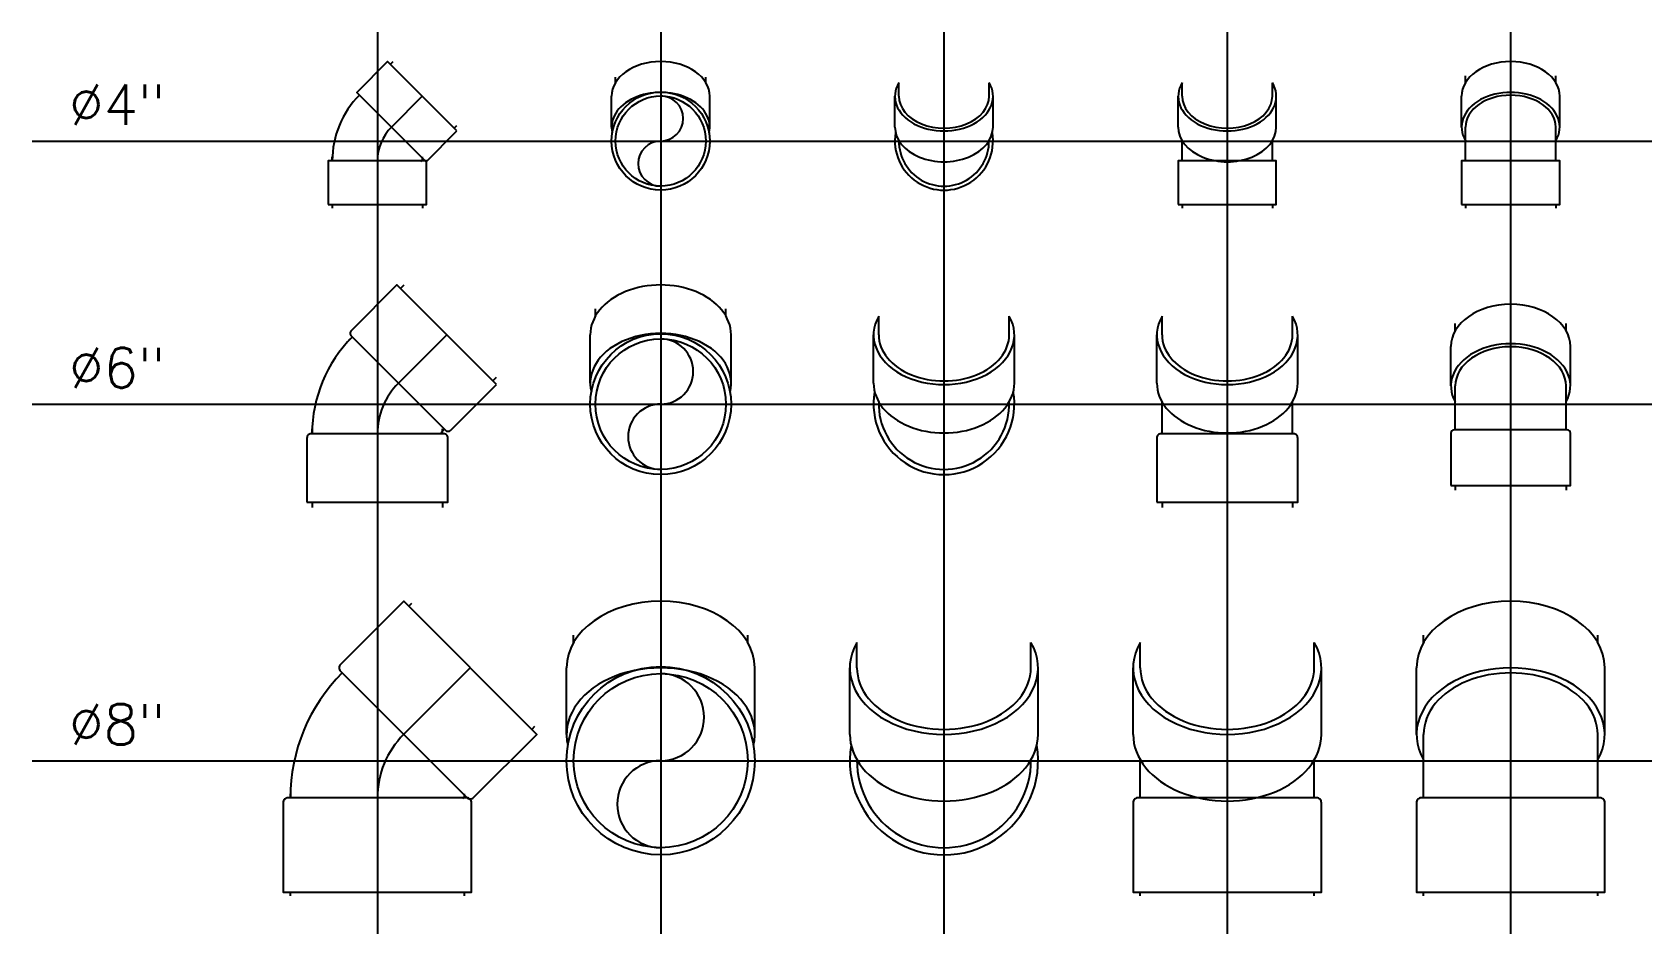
# Model space of a CAD drawing. Header units: inches. Extents: x 71 to 14885, y 6 to 9627.
# Drawn here: x 389 to 2423, y 7313 to 8453 of the extents above; entities that cross this region are included whole.
import ezdxf

# ---------------------------------------------------------------- set-up
doc = ezdxf.new("R2010")
doc.units = ezdxf.units.IN
doc.header["$MEASUREMENT"] = 0
doc.layers.add('PVC', color=3, linetype='Continuous')
doc.layers.add('TEXT', color=2, linetype='Continuous')
doc.styles.add('ROMANS', font='romans', dxfattribs={"width": 0.85, "height": 95})

# ---------------------------------------------------------------- blocks, each defined once
blk = doc.blocks.new('PVC8')
for p, q in [((-119, 110), (-124, 110)), ((5, 110), (0, 110)), ((-119, -110), (-124, -110)), ((5, -110), (0, -110))]:
    blk.add_line(p, q)
at = {"flags": 128}
blk.add_lwpolyline([(-113, -119), (0, -119), (0, 119), (-113, 119, 0.414214), (-119, 113), (-119, -113, 0.414214)], format="xyb", close=True, dxfattribs=at)
blk = doc.blocks.new('P458')
at = {"color": 8}
blk.add_lwpolyline([(117.4, 117.4), (33.2, 33.2, 0.198912), (0, -47), (0, -166)], format="xyb", dxfattribs=at)
blk.add_arc((113.5, -47), 223.5, 135, 180)
for p, rotation in [((117.4, 117.4), 45), ((0, -166), 270)]:
    blk.add_blockref('PVC8', p, dxfattribs=dict(rotation=rotation))
blk = doc.blocks.new('P458A')
for p, q in [((-110, 149.5), (-110, 158.6)), ((110, 149.5), (110, 158.6)), ((-119, 33.2), (-119, 117.4)), ((119, 33.2), (119, 117.4))]:
    blk.add_line(p, q)
blk.add_circle((0, 0), 119)
at = {"color": 8}
blk.add_circle((0, 0), 110, dxfattribs=at)
for centre, start, end in [((0, 55), 270, 90), ((0, -55), 90, 270)]:
    blk.add_arc(centre, 55, start, end, dxfattribs=at)
blk.add_ellipse((0, 117.4), major_axis=(-119, 0), ratio=0.707107, start_param=3.141593, end_param=6.283185)
blk.add_ellipse((0, 33.2), major_axis=(-119, 0), ratio=0.707107, start_param=2.977257, end_param=6.447521, dxfattribs=at)
blk = doc.blocks.new('P458B')
for p, q in [((-110, 117.4), (-110, 149.5)), ((110, 117.4), (110, 149.5)), ((-119, 33.2), (-119, 117.4)), ((119, 33.2), (119, 117.4))]:
    blk.add_line(p, q)
blk.add_arc((0, 0), 119, 170.5843, 9.4157)
at = {"color": 8}
blk.add_arc((0, 0), 110, 179.4152, 0.5848, dxfattribs=at)
for centre, start_param, end_param in [((0, 117.4), -0.391416, 3.533009), ((0, 33.2), 0, 3.141593)]:
    blk.add_ellipse(centre, major_axis=(-119, 0), ratio=0.707107, start_param=start_param, end_param=end_param)
blk.add_ellipse((0, 117.4), major_axis=(-110, 0), ratio=0.707107, start_param=0, end_param=3.141593, dxfattribs=at)
blk = doc.blocks.new('P458C')
for p, q in [((-110, 117.4), (-110, 149.5)), ((110, 117.4), (110, 149.5)), ((-119, 33.2), (-119, 117.4)), ((119, 33.2), (119, 117.4))]:
    blk.add_line(p, q)
at = {"color": 8}
for p, q in [((-110, -47), (-110, 1.1)), ((110, -47), (110, 1.1))]:
    blk.add_line(p, q, dxfattribs=at)
for centre, start_param, end_param in [((0, 117.4), -0.391416, 3.533009), ((0, 33.2), 0, 3.141593)]:
    blk.add_ellipse(centre, major_axis=(-119, 0), ratio=0.707107, start_param=start_param, end_param=end_param)
blk.add_ellipse((0, 117.4), major_axis=(-110, 0), ratio=0.707107, start_param=0, end_param=3.141593, dxfattribs=at)
at = {"rotation": 270}
blk.add_blockref('PVC8', (0, -166), dxfattribs=at)
blk = doc.blocks.new('P458D')
for p, q in [((-110, 149.5), (-110, 158.6)), ((110, 149.5), (110, 158.6)), ((-119, 33.2), (-119, 117.4)), ((119, 33.2), (119, 117.4))]:
    blk.add_line(p, q)
at = {"color": 8}
for p, q in [((-110, -47), (-110, 33.2)), ((110, -47), (110, 33.2))]:
    blk.add_line(p, q, dxfattribs=at)
for centre, start_param, end_param in [((0, 117.4), 3.141593, 6.283185), ((0, 33.2), 2.750177, 6.674601)]:
    blk.add_ellipse(centre, major_axis=(-119, 0), ratio=0.707107, start_param=start_param, end_param=end_param)
blk.add_ellipse((0, 33.2), major_axis=(-110, 0), ratio=0.707107, start_param=-3.141593, end_param=0, dxfattribs=at)
at = {"rotation": 270}
blk.add_blockref('PVC8', (0, -166), dxfattribs=at)
blk = doc.blocks.new('PVC6')
for p, q in [((-86.5, 82.5), (-93, 82.5)), ((0, 82.5), (6.5, 82.5)), ((-86.5, -82.5), (-93, -82.5)), ((0, -82.5), (6.5, -82.5))]:
    blk.add_line(p, q)
blk.add_lwpolyline([(0, -89), (0, 89), (-81.5, 89, 0.414214), (-86.5, 84), (-86.5, -84, 0.414214), (-81.5, -89)], format="xyb", close=True)
blk = doc.blocks.new('P456')
at = {"color": 8}
blk.add_lwpolyline([(87.7, 87.7), (26.5, 26.5, 0.198912), (0, -37.5), (0, -124)], format="xyb", dxfattribs=at)
blk.add_arc((90.5, -37.5), 173, 135, 180)
for p, rotation in [((87.7, 87.7), 45), ((0, -124), 270)]:
    blk.add_blockref('PVC6', p, dxfattribs=dict(rotation=rotation))
blk = doc.blocks.new('P456A')
for p, q in [((-82.5, 111.3), (-82.5, 120.3)), ((82.5, 111.3), (82.5, 120.3)), ((-89, 26.5), (-89, 87.7)), ((89, 26.5), (89, 87.7))]:
    blk.add_line(p, q)
blk.add_circle((0, 0), 89)
at = {"color": 8}
blk.add_circle((0, 0), 82.5, dxfattribs=at)
for centre, start, end in [((0, 41.2), 270, 90), ((0, -41.2), 90, 270)]:
    blk.add_arc(centre, 41.2, start, end, dxfattribs=at)
blk.add_ellipse((0, 87.7), major_axis=(-89, 0), ratio=0.707107, start_param=-3.141593, end_param=0)
blk.add_ellipse((0, 26.5), major_axis=(-89, 0), ratio=0.707107, start_param=2.966166, end_param=6.458612, dxfattribs=at)
blk = doc.blocks.new('P456B')
for p, q in [((-82.5, 87.7), (-82.5, 111.3)), ((82.5, 87.7), (82.5, 111.3)), ((-89, 26.5), (-89, 87.7)), ((89, 26.5), (89, 87.7))]:
    blk.add_line(p, q)
blk.add_arc((0, 0), 89, 169.9488, 10.0512)
at = {"color": 8}
blk.add_arc((0, 0), 82.5, 178.0387, 1.9613, dxfattribs=at)
for centre, start_param, end_param in [((0, 87.7), -0.384553, 3.526145), ((0, 26.5), 0, 3.141593)]:
    blk.add_ellipse(centre, major_axis=(-89, 0), ratio=0.707107, start_param=start_param, end_param=end_param)
blk.add_ellipse((0, 87.7), major_axis=(-82.5, 0), ratio=0.707107, start_param=0, end_param=3.141593, dxfattribs=at)
blk = doc.blocks.new('P456C')
for p, q in [((-82.5, 87.7), (-82.5, 111.3)), ((82.5, 87.7), (82.5, 111.3)), ((-89, 26.5), (-89, 87.7)), ((89, 26.5), (89, 87.7))]:
    blk.add_line(p, q)
at = {"color": 8}
for p, q in [((-82.5, -37.5), (-82.5, 2.9)), ((82.5, -37.5), (82.5, 2.9))]:
    blk.add_line(p, q, dxfattribs=at)
for centre, start_param, end_param in [((0, 87.7), -0.384553, 3.526145), ((0, 26.5), 0, 3.141593)]:
    blk.add_ellipse(centre, major_axis=(-89, 0), ratio=0.707107, start_param=start_param, end_param=end_param)
blk.add_ellipse((0, 87.7), major_axis=(-82.5, 0), ratio=0.707107, start_param=0, end_param=3.141593, dxfattribs=at)
at = {"rotation": 270}
blk.add_blockref('PVC6', (0, -124), dxfattribs=at)
blk = doc.blocks.new('PVC5')
for p, q in [((-70.5, 70), (-76, 70)), ((0, 70), (5.5, 70)), ((-70.5, -70), (-76, -70)), ((0, -70), (5.5, -70))]:
    blk.add_line(p, q)
blk.add_lwpolyline([(0, -75.5), (0, 75.5), (-66.5, 75.5, 0.414214), (-70.5, 71.5), (-70.5, -71.5, 0.414214), (-66.5, -75.5)], format="xyb", close=True)
blk = doc.blocks.new('P455D')
for p, q in [((-70, 92.8), (-70, 101.8)), ((70, 92.8), (70, 101.8)), ((-75.5, 23), (-75.5, 72.8)), ((75.5, 23), (75.5, 72.8))]:
    blk.add_line(p, q)
at = {"color": 8}
for p, q in [((-70, -32.5), (-70, 23)), ((70, -32.5), (70, 23))]:
    blk.add_line(p, q, dxfattribs=at)
for centre, start_param, end_param in [((0, 72.8), 3.141593, 6.283185), ((0, 23), 2.757536, 6.667242)]:
    blk.add_ellipse(centre, major_axis=(-75.5, 0), ratio=0.707107, start_param=start_param, end_param=end_param)
blk.add_ellipse((0, 23), major_axis=(-70, 0), ratio=0.707107, start_param=3.141593, end_param=6.283185, dxfattribs=at)
at = {"rotation": 270}
blk.add_blockref('PVC5', (0, -103), dxfattribs=at)
blk = doc.blocks.new('PVC4')
for p, q in [((-55, 57), (-60, 57)), ((0, 57), (5, 57)), ((-55, -57), (-60, -57)), ((0, -57), (5, -57))]:
    blk.add_line(p, q)
blk.add_lwpolyline([(0, -62), (0, 62), (-55, 62), (-55, -62)], close=True)
blk = doc.blocks.new('P454D')
for p, q in [((-57, 73.8), (-57, 82.3)), ((57, 73.8), (57, 82.3)), ((-62, 17.7), (-62, 56.6)), ((62, 17.7), (62, 56.6))]:
    blk.add_line(p, q)
at = {"color": 8}
for p, q in [((-57, -25), (-57, 17.7)), ((57, -25), (57, 17.7))]:
    blk.add_line(p, q, dxfattribs=at)
for centre, start_param, end_param in [((0, 56.6), 3.141593, 6.283185), ((0, 17.7), 2.737234, 6.687544)]:
    blk.add_ellipse(centre, major_axis=(-62, 0), ratio=0.707107, start_param=start_param, end_param=end_param)
blk.add_ellipse((0, 17.7), major_axis=(-57, 0), ratio=0.707107, start_param=3.141593, end_param=6.283185, dxfattribs=at)
at = {"rotation": 270}
blk.add_blockref('PVC4', (0, -80), dxfattribs=at)
blk = doc.blocks.new('P454C')
for p, q in [((-57, 56.6), (-57, 73.8)), ((57, 56.6), (57, 73.8)), ((-62, 17.7), (-62, 56.6)), ((62, 17.7), (62, 56.6))]:
    blk.add_line(p, q)
at = {"color": 8}
for p, q in [((-57, -25), (-57, 0.4)), ((57, -25), (57, 0.4))]:
    blk.add_line(p, q, dxfattribs=at)
for centre, start_param, end_param in [((0, 56.6), -0.404359, 3.545951), ((0, 17.7), 0, 3.141593)]:
    blk.add_ellipse(centre, major_axis=(-62, 0), ratio=0.707107, start_param=start_param, end_param=end_param)
blk.add_ellipse((0, 56.6), major_axis=(-57, 0), ratio=0.707107, start_param=0, end_param=3.141593, dxfattribs=at)
at = {"rotation": 270}
blk.add_blockref('PVC4', (0, -80), dxfattribs=at)
blk = doc.blocks.new('P454B')
for p, q in [((-57, 56.6), (-57, 73.8)), ((57, 56.6), (57, 73.8)), ((-62, 17.7), (-62, 56.6)), ((62, 17.7), (62, 56.6))]:
    blk.add_line(p, q)
blk.add_arc((0, 0), 62, 170.3853, 9.6147)
at = {"color": 8}
blk.add_arc((0, 0), 57, 179.5709, 0.4291, dxfattribs=at)
for centre, start_param, end_param in [((0, 56.6), -0.404359, 3.545951), ((0, 17.7), 0, 3.141593)]:
    blk.add_ellipse(centre, major_axis=(-62, 0), ratio=0.707107, start_param=start_param, end_param=end_param)
blk.add_ellipse((0, 56.6), major_axis=(-57, 0), ratio=0.707107, start_param=0, end_param=3.141593, dxfattribs=at)
blk = doc.blocks.new('P454A')
for p, q in [((-57, 73.8), (-57, 80.8)), ((57, 73.8), (57, 80.8)), ((-62, 17.7), (-62, 56.6)), ((62, 17.7), (62, 56.6))]:
    blk.add_line(p, q)
blk.add_circle((0, 0), 62)
at = {"color": 8}
blk.add_circle((0, 0), 57, dxfattribs=at)
for centre, start, end in [((0, 28.5), 270, 90), ((0, -28.5), 90, 270)]:
    blk.add_arc(centre, 28.5, start, end, dxfattribs=at)
blk.add_ellipse((0, 56.6), major_axis=(-62, 0), ratio=0.707107, start_param=3.141593, end_param=6.283185)
blk.add_ellipse((0, 17.7), major_axis=(-62, 0), ratio=0.707107, start_param=2.973785, end_param=6.450993, dxfattribs=at)
blk = doc.blocks.new('P454')
at = {"color": 8}
blk.add_lwpolyline([(56.6, 56.6), (17.7, 17.7, 0.198912), (0, -25), (0, -80)], format="xyb", dxfattribs=at)
blk.add_arc((60.4, -25), 117.4, 135, 180)
for p, rotation in [((56.6, 56.6), 45), ((0, -80), 270)]:
    blk.add_blockref('PVC4', p, dxfattribs=dict(rotation=rotation))

msp = doc.modelspace()

# ---------------------------------------------------------------- linework, layer by layer
at = {"color": 8}
for p, q in [((825.1, 8452.9), (825.1, 7313.4)), ((1183.2, 8452.9), (1183.2, 7313.4)), ((1541.3, 8452.9), (1541.3, 7313.4)), ((1899.4, 8452.9), (1899.4, 7313.4)), ((2257.6, 8452.9), (2257.6, 7313.4)), ((388.8, 8315.3), (3912.2, 8315.3)), ((388.8, 7982.8), (3912.2, 7982.8)), ((388.8, 7532.2), (3912.2, 7532.2))]:
    msp.add_line(p, q, dxfattribs=at)

# ---------------------------------------------------------------- block references
at = {"layer": 'PVC'}
for name, p in [('P454', (825.1, 8315.3)), ('P454A', (1183.2, 8315.3)), ('P454D', (2257.6, 8315.3)), ('P454B', (1541.3, 8315.3)), ('P454C', (1899.4, 8315.3)), ('P456', (825.1, 7982.8)), ('P456A', (1183.2, 7982.8)), ('P455D', (2257.6, 7982.8)), ('P456B', (1541.3, 7982.8)), ('P456C', (1899.4, 7982.8)), ('P458', (825.1, 7532.2)), ('P458A', (1183.2, 7532.2)), ('P458D', (2257.6, 7532.2)), ('P458B', (1541.3, 7532.2)), ('P458C', (1899.4, 7532.2))]:
    msp.add_blockref(name, p, dxfattribs=at)

# ---------------------------------------------------------------- texts
at = {"layer": 'TEXT', "color": 3, "style": 'ROMANS'}
for s, p in [('%%C4"', (435.4, 8335.8)), ('%%C6"', (435.4, 8003.3)), ('%%C8"', (435.4, 7552.7))]:
    msp.add_text(s, height=50.8, dxfattribs=at).set_placement(p)

doc.saveas('drawing.dxf')
